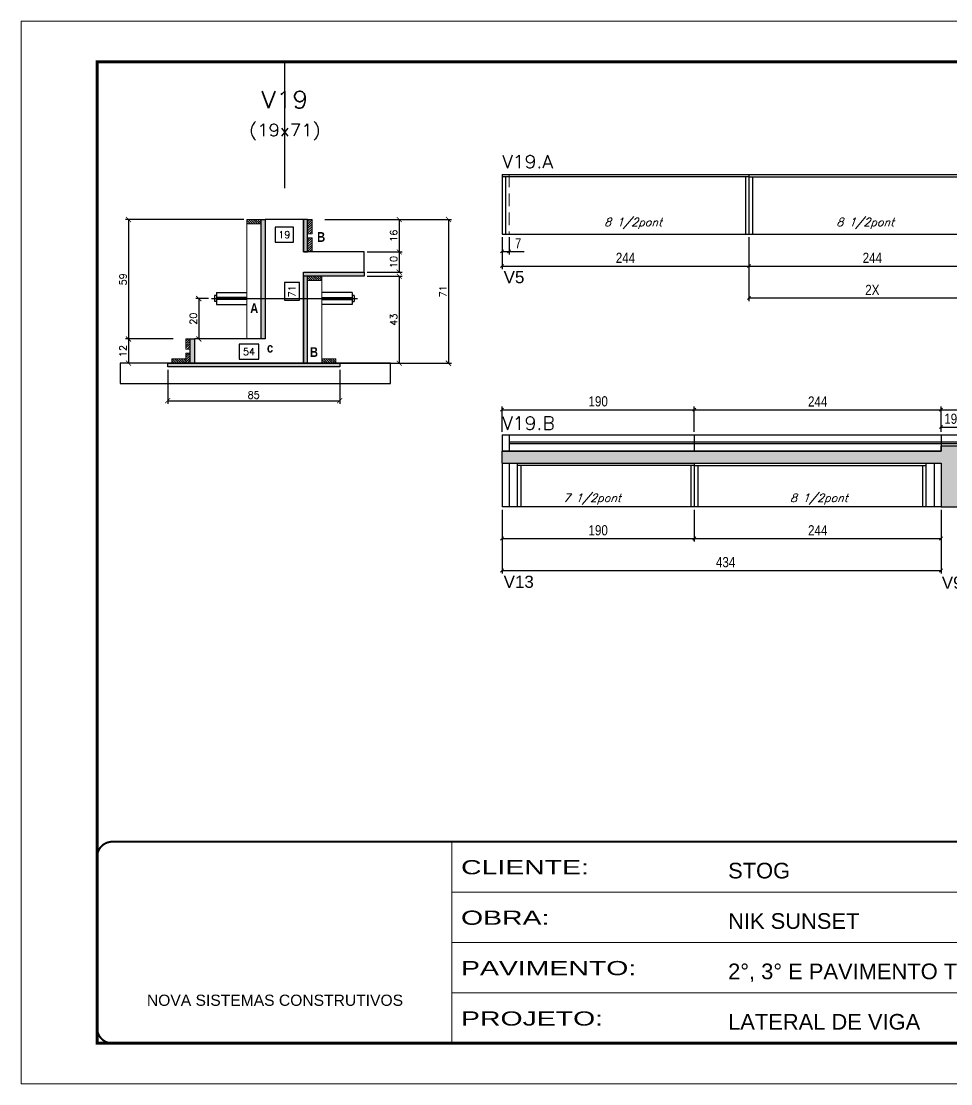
# Model space of a CAD drawing. Extents: x -10448 to -1189, y -11772 to 17235.
# Drawn here: x -8850 to -7931, y 8903 to 9953 of the extents above; entities that cross this region are included whole.
import ezdxf
from ezdxf.enums import TextEntityAlignment as Align

# ---------------------------------------------------------------- set-up
doc = ezdxf.new("R2010")
doc.units = 0
for name, pattern in [('CONTINUO', [0]), ('DASHED', [0.75, 0.5, -0.25]), ('HIDDEN', [0.375, 0.25, -0.125])]:
    doc.linetypes.add(name, pattern=pattern)
for name, color, linetype in [('5', 5, 'Continuous'), ('barrote', 251, 'Continuous'), ('COTA', 241, 'Continuous'), ('Cota Seção (2x)', 4, 'Continuous'), ('detalhes', 4, 'Continuous'), ('Painéis', 200, 'Continuous'), ('SARR_2.2x7', 40, 'Continuous'), ('SARR_3.5x7', 81, 'Continuous'), ('TENSOR', 3, 'Continuous'), ('texto', 7, 'Continuous'), ('Texto de Titulo', 7, 'Continuous'), ('Texto Qtd Sarr', 242, 'Continuous')]:
    doc.layers.add(name, color=color, linetype=linetype)
for name, color, linetype, lineweight in [('CONCRETO', 251, 'Continuous', 25), ('Folhas', 255, 'Continuous', 9), ('Hachura', 251, 'Continuous', 9), ('Madeira', 126, 'Continuous', 18), ('Sarr 2.2x7', 40, 'Continuous', 9), ('SARRAFO DE PRESSAO', 251, 'DASHED', 9), ('Texto Seção', 7, 'Continuous', 15)]:
    doc.layers.add(name, color=color, linetype=linetype, lineweight=lineweight)
doc.styles.add('ARIAL', font='arial.ttf')
doc.styles.add('COTA TECNICA', font='techl___.ttf', dxfattribs={"height": 10})
doc.styles.add('REGUA-120', font='ROMANS.shx', dxfattribs={"height": 15})
doc.styles.add('Romans', font='romans.shx')
doc.styles.get("Standard").update_dxf_attribs({"font": 'arial.ttf'})
doc.styles.add('TECNICA', font='techb___.ttf', dxfattribs={"height": 10})
doc.styles.add('Tecnologia', font='')
doc.styles.get('Tecnologia').set_extended_font_data('Forgotten Futurist')
doc.dimstyles.new('Cota Seção (2x)', dxfattribs={"dimtxt": 7, "dimasz": 5, "dimexe": 3, "dimexo": 3, "dimgap": 2, "dimtad": 3, "dimdec": 1, "dimlfac": 0.5, "dimzin": 12, "dimdsep": 46, "dimtxsty": 'Romans', "dimblk": 'ARCHTICK', "dimcen": 0, "dimclrd": 4, "dimclre": 4, "dimclrt": 1, "dimadec": 1, "dimazin": 3, "dimtfac": 1, "dimtdec": 1, "dimtmove": 0, "dimatfit": 3, "dimldrblk": 'OBLIQUE', "dimfxl": 1, "dimtolj": 1, "dimtzin": 12, "dimarcsym": 0})
doc.dimstyles.new('Cota Seção interna', dxfattribs={"dimtxt": 7, "dimasz": 6, "dimexe": 0.18, "dimexo": 2, "dimgap": -4, "dimtad": 3, "dimdec": 1, "dimlfac": 0.5, "dimzin": 12, "dimdsep": 46, "dimtxsty": 'Romans', "dimblk": 'ARCHTICK', "dimcen": 0.09, "dimse1": 1, "dimse2": 1, "dimsd1": 1, "dimsd2": 1, "dimclrd": 180, "dimclre": 5, "dimclrt": 1, "dimadec": 0, "dimazin": 3, "dimtfac": 1, "dimtdec": 1, "dimtofl": 0, "dimtmove": 0, "dimatfit": 3, "dimldrblk": 'ARCHTICK', "dimfxl": 1, "dimtolj": 1, "dimtzin": 0, "dimarcsym": 0})
doc.dimstyles.new('PAINEL', dxfattribs={"dimtxt": 10, "dimasz": 3, "dimexe": 3, "dimexo": 3, "dimgap": 3, "dimtad": 1, "dimdec": 1, "dimzin": 12, "dimdsep": 46, "dimtxsty": 'COTA TECNICA', "dimblk1": 'OBLIQUE', "dimblk2": 'OBLIQUE', "dimsah": 1, "dimcen": 0.9, "dimclrd": 4, "dimclre": 4, "dimclrt": 240, "dimadec": 1, "dimazin": 3, "dimtfac": 1, "dimtdec": 1, "dimtmove": 0, "dimatfit": 3, "dimfxl": 1, "dimtolj": 1, "dimtzin": 12, "dimarcsym": 0})

# ---------------------------------------------------------------- blocks, each defined once
blk = doc.blocks.new('9999999999')
at = {"color": 30, "linetype": 'CONTINUO'}
for p, q in [((98564.6, 34230.2), (98564.6, 34429.4)), ((98564.6, 34379.6), (99584, 34379.6)), ((98564.6, 34329.8), (99488, 34329.8)), ((98564.6, 34280), (99488, 34280))]:
    blk.add_line(p, q, dxfattribs=at)
at = {"color": 30, "linetype": 'CONTINUO', "const_width": 2}
blk.add_lwpolyline([(99584, 34230.2), (99584, 34414.4, 0.414214), (99569, 34429.4), (98229, 34429.4, 0.414214), (98214, 34414.4), (98214, 34245.2, 0.414214), (98229, 34230.2), (99584, 34230.2)], format="xyb", dxfattribs=at)
at = {"layer": 'Folhas'}
blk.add_lwpolyline([(98139, 34190.2), (99624, 34190.2), (99624, 35240.2), (98139, 35240.2)], close=True, dxfattribs=at)
at = {"layer": 'Folhas', "color": 30, "const_width": 3}
blk.add_lwpolyline([(98214, 34230.2), (99584, 34230.2), (99584, 35200.2), (98214, 35200.2)], close=True, dxfattribs=at)
at = {"color": 7, "linetype": 'Continuous', "ltscale": 5, "style": 'ARIAL'}
for s, height, p in [('STOG', 15.48, (98837.7, 34393.1)), ('NIK SUNSET', 15.48, (98837.7, 34343.3)), ('2°, 3° E PAVIMENTO TIPO', 15.483, (98837.7, 34293.5)), ('NOVA SISTEMAS CONSTRUTIVOS', 11.059, (98263.2, 34267.2)), ('LATERAL DE VIGA', 15.483, (98837.7, 34243.7))]:
    blk.add_text(s, height=height, dxfattribs=at).set_placement(p)
at = {"layer": 'Folhas', "color": 7, "style": 'Tecnologia', "width": 1.5}
for s, p in [('CLIENTE:', (98573.7, 34397.2)), ('OBRA:', (98573.7, 34347.3)), ('PAVIMENTO:', (98573.7, 34297.5)), ('PROJETO:', (98573.7, 34247.7))]:
    blk.add_text(s, height=14, dxfattribs=at).set_placement(p)
blk = doc.blocks.new('titulo1')
at = {"layer": 'Defpoints', "color": 252, "linetype": 'HIDDEN', "ltscale": 2}
blk.add_line((0, 0), (0, 125), dxfattribs=at)
at = {"layer": 'Defpoints', "style": 'Romans', "oblique": 15}
blk.add_attdef('FOLHA', text='', height=10, dxfattribs=at).set_placement((0, 15.6), align=Align.MIDDLE_CENTER)
at = {"layer": 'Texto Qtd Sarr', "color": 3, "style": 'Romans', "oblique": 15}
for tag, height, p in [('TITULO', 17, (0, 71.4)), ('SEÇÃO', 12, (0, 41.5))]:
    blk.add_attdef(tag, text='', height=height, dxfattribs=at).set_placement(p, align=Align.MIDDLE_CENTER)
blk = doc.blocks.new('_Oblique')
at = {"color": 0, "linetype": 'ByBlock', "lineweight": -2}
blk.add_line((-0.5, -0.5), (0.5, 0.5), dxfattribs=at)
blk = doc.blocks.new('*D1109')
at = {"layer": 'COTA', "color": 4, "linetype": 'ByBlock', "lineweight": -2, "transparency": 16777216}
for p, q in [((-8374.5, 9739.4), (-8374.5, 9707.9)), ((-8130.5, 9739.4), (-8130.5, 9707.9)), ((-8374.5, 9710.9), (-8130.5, 9710.9))]:
    blk.add_line(p, q, dxfattribs=at)
at = {"layer": 'Defpoints', "color": 0, "linetype": 'ByBlock', "transparency": 16777216}
for p in [(-8374.5, 9742.4), (-8130.5, 9742.4), (-8130.5, 9710.9)]:
    blk.add_point(p, dxfattribs=at)
at = {"layer": 'COTA', "color": 4, "linetype": 'ByBlock', "lineweight": -2, "transparency": 16777216, "xscale": 3, "yscale": 3, "zscale": 3, "rotation": 180}
blk.add_blockref('_Oblique', (-8374.5, 9710.9), dxfattribs=at)
at = {"layer": 'COTA', "color": 4, "linetype": 'ByBlock', "lineweight": -2, "transparency": 16777216, "xscale": 3, "yscale": 3, "zscale": 3}
blk.add_blockref('_Oblique', (-8130.5, 9710.9), dxfattribs=at)
at = {"layer": 'COTA', "color": 240, "linetype": 'ByBlock', "transparency": 16777216, "insert": (-8252.5, 9719), "char_height": 10, "attachment_point": 5, "style": 'COTA TECNICA'}
blk.add_mtext('\\A1;244', dxfattribs=at)
blk = doc.blocks.new('*D1110')
at = {"layer": 'COTA', "color": 4, "linetype": 'ByBlock', "lineweight": -2, "transparency": 16777216}
for p, q in [((-8130.5, 9739.4), (-8130.5, 9707.9)), ((-7886.5, 9739.4), (-7886.5, 9707.9)), ((-8130.5, 9710.9), (-7886.5, 9710.9))]:
    blk.add_line(p, q, dxfattribs=at)
at = {"layer": 'Defpoints', "color": 0, "linetype": 'ByBlock', "transparency": 16777216}
for p in [(-8130.5, 9742.4), (-7886.5, 9742.4), (-7886.5, 9710.9)]:
    blk.add_point(p, dxfattribs=at)
at = {"layer": 'COTA', "color": 4, "linetype": 'ByBlock', "lineweight": -2, "transparency": 16777216, "xscale": 3, "yscale": 3, "zscale": 3, "rotation": 180}
blk.add_blockref('_Oblique', (-8130.5, 9710.9), dxfattribs=at)
at = {"layer": 'COTA', "color": 4, "linetype": 'ByBlock', "lineweight": -2, "transparency": 16777216, "xscale": 3, "yscale": 3, "zscale": 3}
blk.add_blockref('_Oblique', (-7886.5, 9710.9), dxfattribs=at)
at = {"layer": 'COTA', "color": 240, "linetype": 'ByBlock', "transparency": 16777216, "insert": (-8008.5, 9719), "char_height": 10, "attachment_point": 5, "style": 'COTA TECNICA'}
blk.add_mtext('\\A1;244', dxfattribs=at)
blk = doc.blocks.new('*D1113')
at = {"layer": 'COTA', "color": 4, "linetype": 'ByBlock', "lineweight": -2, "transparency": 16777216}
for p, q in [((-8374.5, 9739.4), (-8374.5, 9722.3)), ((-8367.5, 9739.4), (-8367.5, 9722.3)), ((-8374.5, 9725.3), (-8367.5, 9725.3)), ((-8367.5, 9725.3), (-8352.7, 9725.3))]:
    blk.add_line(p, q, dxfattribs=at)
at = {"layer": 'Defpoints', "color": 0, "linetype": 'ByBlock', "transparency": 16777216}
for p in [(-8374.5, 9742.4), (-8367.5, 9742.4), (-8367.5, 9725.3)]:
    blk.add_point(p, dxfattribs=at)
at = {"layer": 'COTA', "color": 4, "linetype": 'ByBlock', "lineweight": -2, "transparency": 16777216, "xscale": 3, "yscale": 3, "zscale": 3, "rotation": 180}
blk.add_blockref('_Oblique', (-8374.5, 9725.3), dxfattribs=at)
at = {"layer": 'COTA', "color": 4, "linetype": 'ByBlock', "lineweight": -2, "transparency": 16777216, "xscale": 3, "yscale": 3, "zscale": 3}
blk.add_blockref('_Oblique', (-8367.5, 9725.3), dxfattribs=at)
at = {"layer": 'COTA', "color": 240, "linetype": 'ByBlock', "transparency": 16777216, "insert": (-8358.6, 9733.4), "char_height": 10, "attachment_point": 5, "style": 'COTA TECNICA'}
blk.add_mtext('\\A1;7', dxfattribs=at)
blk = doc.blocks.new('*D1115')
at = {"layer": 'COTA', "color": 4, "linetype": 'ByBlock', "lineweight": -2, "transparency": 16777216}
for p, q in [((-8130.5, 9739.4), (-8130.5, 9676.3)), ((-7886.5, 9739.4), (-7886.5, 9676.3)), ((-8130.5, 9679.3), (-7886.5, 9679.3))]:
    blk.add_line(p, q, dxfattribs=at)
at = {"layer": 'Defpoints', "color": 0, "linetype": 'ByBlock', "transparency": 16777216}
for p in [(-8130.5, 9742.4), (-7886.5, 9742.4), (-7886.5, 9679.3)]:
    blk.add_point(p, dxfattribs=at)
at = {"layer": 'COTA', "color": 4, "linetype": 'ByBlock', "lineweight": -2, "transparency": 16777216, "xscale": 3, "yscale": 3, "zscale": 3, "rotation": 180}
blk.add_blockref('_Oblique', (-8130.5, 9679.3), dxfattribs=at)
at = {"layer": 'COTA', "color": 4, "linetype": 'ByBlock', "lineweight": -2, "transparency": 16777216, "xscale": 3, "yscale": 3, "zscale": 3}
blk.add_blockref('_Oblique', (-7886.5, 9679.3), dxfattribs=at)
at = {"layer": 'COTA', "color": 240, "linetype": 'ByBlock', "transparency": 16777216, "insert": (-8008.5, 9687.3), "char_height": 10, "attachment_point": 5, "style": 'COTA TECNICA'}
blk.add_mtext('\\A1;2X', dxfattribs=at)
blk = doc.blocks.new('*D1116')
at = {"layer": 'COTA', "color": 4, "linetype": 'ByBlock', "lineweight": -2, "transparency": 16777216}
for p, q in [((-8374.5, 9470.1), (-8374.5, 9438.6)), ((-8184.5, 9470.1), (-8184.5, 9438.6)), ((-8374.5, 9441.6), (-8184.5, 9441.6))]:
    blk.add_line(p, q, dxfattribs=at)
at = {"layer": 'Defpoints', "color": 0, "linetype": 'ByBlock', "transparency": 16777216}
for p in [(-8374.5, 9473.1), (-8184.5, 9473.1), (-8184.5, 9441.6)]:
    blk.add_point(p, dxfattribs=at)
at = {"layer": 'COTA', "color": 4, "linetype": 'ByBlock', "lineweight": -2, "transparency": 16777216, "xscale": 3, "yscale": 3, "zscale": 3, "rotation": 180}
blk.add_blockref('_Oblique', (-8374.5, 9441.6), dxfattribs=at)
at = {"layer": 'COTA', "color": 4, "linetype": 'ByBlock', "lineweight": -2, "transparency": 16777216, "xscale": 3, "yscale": 3, "zscale": 3}
blk.add_blockref('_Oblique', (-8184.5, 9441.6), dxfattribs=at)
at = {"layer": 'COTA', "color": 240, "linetype": 'ByBlock', "transparency": 16777216, "insert": (-8279.5, 9449.7), "char_height": 10, "attachment_point": 5, "style": 'COTA TECNICA'}
blk.add_mtext('\\A1;190', dxfattribs=at)
blk = doc.blocks.new('*D1117')
at = {"layer": 'COTA', "color": 4, "linetype": 'ByBlock', "lineweight": -2, "transparency": 16777216}
for p, q in [((-8184.5, 9470.1), (-8184.5, 9438.6)), ((-7940.5, 9470.1), (-7940.5, 9438.6)), ((-8184.5, 9441.6), (-7940.5, 9441.6))]:
    blk.add_line(p, q, dxfattribs=at)
at = {"layer": 'Defpoints', "color": 0, "linetype": 'ByBlock', "transparency": 16777216}
for p in [(-8184.5, 9473.1), (-7940.5, 9473.1), (-7940.5, 9441.6)]:
    blk.add_point(p, dxfattribs=at)
at = {"layer": 'COTA', "color": 4, "linetype": 'ByBlock', "lineweight": -2, "transparency": 16777216, "xscale": 3, "yscale": 3, "zscale": 3, "rotation": 180}
blk.add_blockref('_Oblique', (-8184.5, 9441.6), dxfattribs=at)
at = {"layer": 'COTA', "color": 4, "linetype": 'ByBlock', "lineweight": -2, "transparency": 16777216, "xscale": 3, "yscale": 3, "zscale": 3}
blk.add_blockref('_Oblique', (-7940.5, 9441.6), dxfattribs=at)
at = {"layer": 'COTA', "color": 240, "linetype": 'ByBlock', "transparency": 16777216, "insert": (-8062.5, 9449.7), "char_height": 10, "attachment_point": 5, "style": 'COTA TECNICA'}
blk.add_mtext('\\A1;244', dxfattribs=at)
blk = doc.blocks.new('*D8')
at = {"layer": 'COTA', "color": 4, "linetype": 'ByBlock', "lineweight": -2, "transparency": 16777216}
for p, q in [((-8374.5, 9470.1), (-8374.5, 9407)), ((-7940.5, 9470.1), (-7940.5, 9407)), ((-8374.5, 9410), (-7940.5, 9410))]:
    blk.add_line(p, q, dxfattribs=at)
at = {"layer": 'Defpoints', "color": 0, "linetype": 'ByBlock', "transparency": 16777216}
for p in [(-8374.5, 9473.1), (-7940.5, 9473.1), (-7940.5, 9410)]:
    blk.add_point(p, dxfattribs=at)
at = {"layer": 'COTA', "color": 4, "linetype": 'ByBlock', "lineweight": -2, "transparency": 16777216, "xscale": 3, "yscale": 3, "zscale": 3, "rotation": 180}
blk.add_blockref('_Oblique', (-8374.5, 9410), dxfattribs=at)
at = {"layer": 'COTA', "color": 4, "linetype": 'ByBlock', "lineweight": -2, "transparency": 16777216, "xscale": 3, "yscale": 3, "zscale": 3}
blk.add_blockref('_Oblique', (-7940.5, 9410), dxfattribs=at)
at = {"layer": 'COTA', "color": 240, "linetype": 'ByBlock', "transparency": 16777216, "insert": (-8153.5, 9418.2), "char_height": 10, "attachment_point": 5, "style": 'COTA TECNICA'}
blk.add_mtext('\\A1;434', dxfattribs=at)
blk = doc.blocks.new('*D1326')
at = {"layer": 'COTA', "color": 4, "linetype": 'ByBlock', "lineweight": -2, "transparency": 16777216}
for p, q in [((-7940.5, 9547.1), (-7940.5, 9571.9)), ((-7940.5, 9568.9), (-7731.5, 9568.9)), ((-7731.5, 9547.1), (-7731.5, 9571.9))]:
    blk.add_line(p, q, dxfattribs=at)
at = {"layer": 'Defpoints', "color": 0, "linetype": 'ByBlock', "transparency": 16777216}
for p in [(-7731.5, 9568.9), (-7940.5, 9544.1), (-7731.5, 9544.1)]:
    blk.add_point(p, dxfattribs=at)
at = {"layer": 'COTA', "color": 4, "linetype": 'ByBlock', "lineweight": -2, "transparency": 16777216, "xscale": 3, "yscale": 3, "zscale": 3, "rotation": 180}
blk.add_blockref('_Oblique', (-7940.5, 9568.9), dxfattribs=at)
at = {"layer": 'COTA', "color": 4, "linetype": 'ByBlock', "lineweight": -2, "transparency": 16777216, "xscale": 3, "yscale": 3, "zscale": 3}
blk.add_blockref('_Oblique', (-7731.5, 9568.9), dxfattribs=at)
at = {"layer": 'COTA', "color": 240, "linetype": 'ByBlock', "transparency": 16777216, "insert": (-7836, 9577.1), "char_height": 10, "attachment_point": 5, "style": 'COTA TECNICA'}
blk.add_mtext('\\A1;209', dxfattribs=at)
blk = doc.blocks.new('*D1328')
at = {"layer": 'COTA', "color": 4, "linetype": 'ByBlock', "lineweight": -2, "transparency": 16777216}
for p, q in [((-8374.5, 9547.1), (-8374.5, 9571.9)), ((-8374.5, 9568.9), (-8184.5, 9568.9)), ((-8184.5, 9547.1), (-8184.5, 9571.9))]:
    blk.add_line(p, q, dxfattribs=at)
at = {"layer": 'Defpoints', "color": 0, "linetype": 'ByBlock', "transparency": 16777216}
for p in [(-8184.5, 9568.9), (-8374.5, 9544.1), (-8184.5, 9544.1)]:
    blk.add_point(p, dxfattribs=at)
at = {"layer": 'COTA', "color": 4, "linetype": 'ByBlock', "lineweight": -2, "transparency": 16777216, "xscale": 3, "yscale": 3, "zscale": 3, "rotation": 180}
blk.add_blockref('_Oblique', (-8374.5, 9568.9), dxfattribs=at)
at = {"layer": 'COTA', "color": 4, "linetype": 'ByBlock', "lineweight": -2, "transparency": 16777216, "xscale": 3, "yscale": 3, "zscale": 3}
blk.add_blockref('_Oblique', (-8184.5, 9568.9), dxfattribs=at)
at = {"layer": 'COTA', "color": 240, "linetype": 'ByBlock', "transparency": 16777216, "insert": (-8279.5, 9577.1), "char_height": 10, "attachment_point": 5, "style": 'COTA TECNICA'}
blk.add_mtext('\\A1;190', dxfattribs=at)
blk = doc.blocks.new('*D208')
at = {"layer": 'COTA', "color": 4, "linetype": 'ByBlock', "lineweight": -2, "transparency": 16777216}
for p, q in [((-8184.5, 9547.1), (-8184.5, 9571.9)), ((-8184.5, 9568.9), (-7940.5, 9568.9)), ((-7940.5, 9547.1), (-7940.5, 9571.9))]:
    blk.add_line(p, q, dxfattribs=at)
at = {"layer": 'Defpoints', "color": 0, "linetype": 'ByBlock', "transparency": 16777216}
for p in [(-7940.5, 9568.9), (-8184.5, 9544.1), (-7940.5, 9544.1)]:
    blk.add_point(p, dxfattribs=at)
at = {"layer": 'COTA', "color": 4, "linetype": 'ByBlock', "lineweight": -2, "transparency": 16777216, "xscale": 3, "yscale": 3, "zscale": 3, "rotation": 180}
blk.add_blockref('_Oblique', (-8184.5, 9568.9), dxfattribs=at)
at = {"layer": 'COTA', "color": 4, "linetype": 'ByBlock', "lineweight": -2, "transparency": 16777216, "xscale": 3, "yscale": 3, "zscale": 3}
blk.add_blockref('_Oblique', (-7940.5, 9568.9), dxfattribs=at)
at = {"layer": 'COTA', "color": 240, "linetype": 'ByBlock', "transparency": 16777216, "insert": (-8062.5, 9577), "char_height": 10, "attachment_point": 5, "style": 'COTA TECNICA'}
blk.add_mtext('\\A1;244', dxfattribs=at)
blk = doc.blocks.new('*D1383')
at = {"layer": 'COTA', "color": 4, "linetype": 'ByBlock', "lineweight": -2, "transparency": 16777216}
for p, q in [((-7940.5, 9547.1), (-7940.5, 9554.8)), ((-7940.5, 9551.8), (-7921.5, 9551.8)), ((-7921.5, 9536.1), (-7921.5, 9554.8))]:
    blk.add_line(p, q, dxfattribs=at)
at = {"layer": 'Defpoints', "color": 0, "linetype": 'ByBlock', "transparency": 16777216}
for p in [(-7921.5, 9551.8), (-7940.5, 9544.1), (-7921.5, 9533.1)]:
    blk.add_point(p, dxfattribs=at)
at = {"layer": 'COTA', "color": 4, "linetype": 'ByBlock', "lineweight": -2, "transparency": 16777216, "xscale": 3, "yscale": 3, "zscale": 3, "rotation": 180}
blk.add_blockref('_Oblique', (-7940.5, 9551.8), dxfattribs=at)
at = {"layer": 'COTA', "color": 4, "linetype": 'ByBlock', "lineweight": -2, "transparency": 16777216, "xscale": 3, "yscale": 3, "zscale": 3}
blk.add_blockref('_Oblique', (-7921.5, 9551.8), dxfattribs=at)
at = {"layer": 'COTA', "color": 240, "linetype": 'ByBlock', "transparency": 16777216, "insert": (-7931, 9559.9), "char_height": 10, "attachment_point": 5, "style": 'COTA TECNICA'}
blk.add_mtext('\\A1;19', dxfattribs=at)
blk = doc.blocks.new('_ArchTick')
at = {"color": 0, "linetype": 'ByBlock', "const_width": 0.15}
blk.add_lwpolyline([(-0.5, -0.5), (0.5, 0.5)], dxfattribs=at)
blk = doc.blocks.new('*D2175')
at = {"layer": 'COTA', "color": 4, "lineweight": -2, "transparency": 16777216}
for p, q in [((-8629.7, 9756.8), (-8746.8, 9756.8)), ((-8743.8, 9756.8), (-8743.8, 9638.8)), ((-8699.7, 9638.8), (-8746.8, 9638.8))]:
    blk.add_line(p, q, dxfattribs=at)
at = {"layer": 'Defpoints', "color": 0, "transparency": 16777216}
for p in [(-8626.7, 9756.8), (-8743.8, 9638.8), (-8696.7, 9638.8)]:
    blk.add_point(p, dxfattribs=at)
at = {"layer": 'COTA', "color": 4, "lineweight": -2, "transparency": 16777216, "xscale": 5, "yscale": 5, "zscale": 5}
for p, rotation in [((-8743.8, 9756.8), 90), ((-8743.8, 9638.8), 270)]:
    blk.add_blockref('_ArchTick', p, dxfattribs=dict(at, rotation=rotation))
at = {"layer": 'COTA', "color": 1, "transparency": 16777216, "insert": (-8749.3, 9697.8), "char_height": 7, "attachment_point": 5, "rotation": 90, "style": 'Romans'}
blk.add_mtext('\\A1;59', dxfattribs=at)
blk = doc.blocks.new('*D2176')
at = {"layer": 'COTA', "color": 4, "lineweight": -2, "transparency": 16777216}
for p, q in [((-8549.7, 9756.8), (-8473.2, 9756.8)), ((-8476.2, 9756.8), (-8476.2, 9724.8)), ((-8507.7, 9724.8), (-8473.2, 9724.8))]:
    blk.add_line(p, q, dxfattribs=at)
at = {"layer": 'Defpoints', "color": 0, "transparency": 16777216}
for p in [(-8552.7, 9756.8), (-8510.7, 9724.8), (-8476.2, 9724.8)]:
    blk.add_point(p, dxfattribs=at)
at = {"layer": 'COTA', "color": 4, "lineweight": -2, "transparency": 16777216, "xscale": 5, "yscale": 5, "zscale": 5}
for p, rotation in [((-8476.2, 9756.8), 90), ((-8476.2, 9724.8), 270)]:
    blk.add_blockref('_ArchTick', p, dxfattribs=dict(at, rotation=rotation))
at = {"layer": 'COTA', "color": 1, "transparency": 16777216, "insert": (-8481.7, 9740.8), "char_height": 7, "attachment_point": 5, "rotation": 90, "style": 'Romans'}
blk.add_mtext('\\A1;16', dxfattribs=at)
blk = doc.blocks.new('*D2173')
at = {"layer": 'Cota Seção (2x)', "color": 180, "lineweight": -2, "transparency": 16777216}
for p, q in [((-8614.8, 9633.8), (-8634.5, 9633.8)), ((-8634.5, 9633.8), (-8634.5, 9618.8)), ((-8614.8, 9618.8), (-8614.8, 9633.8)), ((-8634.5, 9618.8), (-8614.8, 9618.8))]:
    blk.add_line(p, q, dxfattribs=at)
at = {"layer": 'Defpoints', "color": 0, "transparency": 16777216}
for p in [(-8678.7, 9622.8), (-8570.7, 9622.8), (-8570.7, 9614.8)]:
    blk.add_point(p, dxfattribs=at)
at = {"layer": 'Cota Seção (2x)', "color": 1, "transparency": 16777216, "insert": (-8624.7, 9626.3), "char_height": 7, "attachment_point": 5, "style": 'Romans'}
blk.add_mtext('\\A1;54', dxfattribs=at)
blk = doc.blocks.new('*D2177')
at = {"layer": 'COTA', "color": 4, "lineweight": -2, "transparency": 16777216}
for p, q in [((-8664.7, 9678.7), (-8677.3, 9678.7)), ((-8674.3, 9678.7), (-8674.3, 9638.8)), ((-8664.7, 9638.8), (-8677.3, 9638.8))]:
    blk.add_line(p, q, dxfattribs=at)
at = {"layer": 'Defpoints', "color": 0, "transparency": 16777216}
for p in [(-8661.7, 9678.7), (-8674.3, 9638.8), (-8661.7, 9638.8)]:
    blk.add_point(p, dxfattribs=at)
at = {"layer": 'COTA', "color": 4, "lineweight": -2, "transparency": 16777216, "xscale": 5, "yscale": 5, "zscale": 5}
for p, rotation in [((-8674.3, 9678.7), 90), ((-8674.3, 9638.8), 270)]:
    blk.add_blockref('_ArchTick', p, dxfattribs=dict(at, rotation=rotation))
at = {"layer": 'COTA', "color": 1, "transparency": 16777216, "insert": (-8679.8, 9658.8), "char_height": 7, "attachment_point": 5, "rotation": 90, "style": 'Romans'}
blk.add_mtext('\\A1;20', dxfattribs=at)
blk = doc.blocks.new('*D2178')
at = {"layer": 'COTA', "color": 4, "lineweight": -2, "transparency": 16777216}
for p, q in [((-8507.7, 9724.8), (-8473.2, 9724.8)), ((-8476.2, 9724.8), (-8476.2, 9704.8)), ((-8507.7, 9704.8), (-8473.2, 9704.8))]:
    blk.add_line(p, q, dxfattribs=at)
at = {"layer": 'Defpoints', "color": 0, "transparency": 16777216}
for p in [(-8510.7, 9724.8), (-8510.7, 9704.8), (-8476.2, 9704.8)]:
    blk.add_point(p, dxfattribs=at)
at = {"layer": 'COTA', "color": 4, "lineweight": -2, "transparency": 16777216, "xscale": 5, "yscale": 5, "zscale": 5}
for p, rotation in [((-8476.2, 9724.8), 90), ((-8476.2, 9704.8), 270)]:
    blk.add_blockref('_ArchTick', p, dxfattribs=dict(at, rotation=rotation))
at = {"layer": 'COTA', "color": 1, "transparency": 16777216, "insert": (-8481.7, 9714.8), "char_height": 7, "attachment_point": 5, "rotation": 90, "style": 'Romans'}
blk.add_mtext('\\A1;10', dxfattribs=at)
blk = doc.blocks.new('*D2179')
at = {"layer": 'COTA', "color": 4, "lineweight": -2, "transparency": 16777216}
for p, q in [((-8507.7, 9700.8), (-8473.2, 9700.8)), ((-8476.2, 9700.8), (-8476.2, 9614.8)), ((-8549.7, 9614.8), (-8473.2, 9614.8))]:
    blk.add_line(p, q, dxfattribs=at)
at = {"layer": 'Defpoints', "color": 0, "transparency": 16777216}
for p in [(-8510.7, 9700.8), (-8552.7, 9614.8), (-8476.2, 9614.8)]:
    blk.add_point(p, dxfattribs=at)
at = {"layer": 'COTA', "color": 4, "lineweight": -2, "transparency": 16777216, "xscale": 5, "yscale": 5, "zscale": 5}
for p, rotation in [((-8476.2, 9700.8), 90), ((-8476.2, 9614.8), 270)]:
    blk.add_blockref('_ArchTick', p, dxfattribs=dict(at, rotation=rotation))
at = {"layer": 'COTA', "color": 1, "transparency": 16777216, "insert": (-8481.7, 9657.8), "char_height": 7, "attachment_point": 5, "rotation": 90, "style": 'Romans'}
blk.add_mtext('\\A1;43', dxfattribs=at)
blk = doc.blocks.new('*D2174')
at = {"layer": 'COTA', "color": 4, "lineweight": -2, "transparency": 16777216}
for p, q in [((-8699.7, 9638.8), (-8746.8, 9638.8)), ((-8743.8, 9638.8), (-8743.8, 9614.8)), ((-8690.1, 9614.8), (-8746.8, 9614.8))]:
    blk.add_line(p, q, dxfattribs=at)
at = {"layer": 'Defpoints', "color": 0, "transparency": 16777216}
for p in [(-8696.7, 9638.8), (-8743.8, 9614.8), (-8687.1, 9614.8)]:
    blk.add_point(p, dxfattribs=at)
at = {"layer": 'COTA', "color": 4, "lineweight": -2, "transparency": 16777216, "xscale": 5, "yscale": 5, "zscale": 5}
for p, rotation in [((-8743.8, 9638.8), 90), ((-8743.8, 9614.8), 270)]:
    blk.add_blockref('_ArchTick', p, dxfattribs=dict(at, rotation=rotation))
at = {"layer": 'COTA', "color": 1, "transparency": 16777216, "insert": (-8749.3, 9626.8), "char_height": 7, "attachment_point": 5, "rotation": 90, "style": 'Romans'}
blk.add_mtext('\\A1;12', dxfattribs=at)
blk = doc.blocks.new('*D2180')
at = {"layer": 'COTA', "color": 4, "lineweight": -2, "transparency": 16777216}
for p, q in [((-8549.7, 9756.8), (-8424.5, 9756.8)), ((-8427.5, 9756.8), (-8427.5, 9614.8)), ((-8549.7, 9614.8), (-8424.5, 9614.8))]:
    blk.add_line(p, q, dxfattribs=at)
at = {"layer": 'Defpoints', "color": 0, "transparency": 16777216}
for p in [(-8552.7, 9756.8), (-8552.7, 9614.8), (-8427.5, 9614.8)]:
    blk.add_point(p, dxfattribs=at)
at = {"layer": 'COTA', "color": 4, "lineweight": -2, "transparency": 16777216, "xscale": 5, "yscale": 5, "zscale": 5}
for p, rotation in [((-8427.5, 9756.8), 90), ((-8427.5, 9614.8), 270)]:
    blk.add_blockref('_ArchTick', p, dxfattribs=dict(at, rotation=rotation))
at = {"layer": 'COTA', "color": 1, "transparency": 16777216, "insert": (-8433, 9685.8), "char_height": 7, "attachment_point": 5, "rotation": 90, "style": 'Romans'}
blk.add_mtext('\\A1;71', dxfattribs=at)
blk = doc.blocks.new('*D2181')
at = {"layer": 'Cota Seção (2x)', "color": 180, "lineweight": -2, "transparency": 16777216}
for p, q in [((-8574.7, 9694.5), (-8589.7, 9694.5)), ((-8589.7, 9694.5), (-8589.7, 9677.2)), ((-8574.7, 9677.2), (-8574.7, 9694.5)), ((-8589.7, 9677.2), (-8574.7, 9677.2))]:
    blk.add_line(p, q, dxfattribs=at)
at = {"layer": 'Defpoints', "color": 0, "transparency": 16777216}
for p in [(-8570.7, 9756.8), (-8570.7, 9614.8), (-8570.7, 9614.8)]:
    blk.add_point(p, dxfattribs=at)
at = {"layer": 'Cota Seção (2x)', "color": 1, "transparency": 16777216, "insert": (-8582.2, 9685.8), "char_height": 7, "attachment_point": 5, "rotation": 90, "style": 'Romans'}
blk.add_mtext('\\A1;71', dxfattribs=at)
blk = doc.blocks.new('*D2182')
at = {"layer": 'COTA', "color": 4, "lineweight": -2, "transparency": 16777216}
for p, q in [((-8705, 9608.2), (-8705, 9574.8)), ((-8535, 9608.2), (-8535, 9574.8)), ((-8705, 9577.8), (-8535, 9577.8))]:
    blk.add_line(p, q, dxfattribs=at)
at = {"layer": 'Defpoints', "color": 0, "transparency": 16777216}
for p in [(-8705, 9611.2), (-8535, 9611.2), (-8535, 9577.8)]:
    blk.add_point(p, dxfattribs=at)
at = {"layer": 'COTA', "color": 4, "lineweight": -2, "transparency": 16777216, "xscale": 5, "yscale": 5, "zscale": 5, "rotation": 180}
blk.add_blockref('_ArchTick', (-8705, 9577.8), dxfattribs=at)
at = {"layer": 'COTA', "color": 4, "lineweight": -2, "transparency": 16777216, "xscale": 5, "yscale": 5, "zscale": 5}
blk.add_blockref('_ArchTick', (-8535, 9577.8), dxfattribs=at)
at = {"layer": 'COTA', "color": 1, "transparency": 16777216, "insert": (-8620, 9583.3), "char_height": 7, "attachment_point": 5, "style": 'Romans'}
blk.add_mtext('\\A1;85', dxfattribs=at)
blk = doc.blocks.new('*D2183')
at = {"layer": 'Cota Seção (2x)', "color": 180, "lineweight": -2, "transparency": 16777216}
for p, q in [((-8580.7, 9749.3), (-8598.7, 9749.3)), ((-8598.7, 9749.3), (-8598.7, 9734.3)), ((-8580.7, 9734.3), (-8580.7, 9749.3)), ((-8598.7, 9734.3), (-8580.7, 9734.3))]:
    blk.add_line(p, q, dxfattribs=at)
at = {"layer": 'Defpoints', "color": 0, "transparency": 16777216}
for p in [(-8608.7, 9756.8), (-8570.7, 9756.8), (-8570.7, 9730.3)]:
    blk.add_point(p, dxfattribs=at)
at = {"layer": 'Cota Seção (2x)', "color": 1, "transparency": 16777216, "insert": (-8589.7, 9741.8), "char_height": 7, "attachment_point": 5, "style": 'Romans'}
blk.add_mtext('\\A1;19', dxfattribs=at)

msp = doc.modelspace()

# ---------------------------------------------------------------- hatches: boundary and pattern name
at = {"layer": 'COTA', "linetype": 'ByBlock'}
h = msp.add_hatch(dxfattribs=at)
h.set_pattern_fill('AR-CONC', color=256, scale=0.03)
h.set_pattern_definition([(50, (-137862.7827, -16098.8273), (5.46554007, -0.47817257), [0.5715, -6.2865]), (355, (-137862.7827, -16098.8273), (-1.05730264, 5.73170536), [0.4572, -5.02921753]), (100.4514447, (-137862.327, -16098.867), (4.40823741, 5.25353256), [0.48570026, -5.34270734]), (46.1842, (-137862.783, -16097.303), (8.13237123, -1.26126984), [0.85725, -9.42975]), (96.6355576, (-137862.105, -16097.4084), (7.122124, 7.42278374), [0.7285507, -8.01406824]), (351.184151, (-137862.783, -16097.303), (7.122124, 7.42278374), [0.685799, -7.54379196]), (21, (-137862.0207, -16097.6843), (4.54843174, -3.06795595), [0.5715, -6.2865]), (326, (-137862.0207, -16097.6843), (1.85406085, 5.52563898), [0.4572, -5.0292]), (71.451445, (-137861.6417, -16097.94), (6.40249258, 2.45768307), [0.48570026, -5.34269813]), (37.5, (-137862.7827, -16098.8273), (0.092658098, 2.536651166), [0, -4.96824, 0, -5.1054, 0, -5.04825]), (7.5, (-137862.7827, -16098.8273), (2.004589875, 3.005417245), [0, -2.91084, 0, -4.85394, 0, -1.92405]), (327.5, (-137864.482, -16098.8273), (4.067717855, -0.17186232), [0, -1.905, 0, -5.9436, 0, -7.8867]), (317.5, (-137865.244, -16098.8273), (4.44387544, 0.76279473), [0, -2.4765, 0, -3.94716, 0, -5.6007])])
h.paths.add_polyline_path([(-7940.48, 9473.07), (-7921.48, 9473.07), (-7921.48, 9516.07), (-7487.48, 9516.07), (-7487.48, 9528.07), (-7921.48, 9528.07), (-7921.48, 9533.07), (-7940.48, 9533.07), (-7940.48, 9528.07), (-8374.48, 9528.07), (-8374.48, 9516.07), (-7940.48, 9516.07)])
at = {"layer": 'Hachura'}
h = msp.add_hatch(dxfattribs=at)
h.set_pattern_fill('ANSI31', color=256, scale=0.5, angle=90, style=0)
h.set_pattern_definition([(135, (-31429.2765, 18060.075), (-1.12253202, -1.12253202), [])])
h.paths.add_polyline_path([(-8626.66, 9756.83), (-8626.66, 9752.43), (-8612.66, 9752.43), (-8612.66, 9756.83)])
h = msp.add_hatch(color=256, dxfattribs=at)
h.dxf.hatch_style = 1
h.paths.add_polyline_path([(-8612.66, 9756.83), (-8608.66, 9756.83), (-8608.66, 9638.83), (-8612.66, 9638.83)])
h = msp.add_hatch(color=256, dxfattribs=at)
h.dxf.hatch_style = 1
h.paths.add_polyline_path([(-8566.66, 9756.83), (-8570.66, 9756.83), (-8570.66, 9724.83), (-8566.66, 9724.83)])
h = msp.add_hatch(dxfattribs=at)
h.set_pattern_fill('ANSI31', color=256, scale=0.5, angle=360, style=0)
h.set_pattern_definition([(45, (-81.4126, 32839.4514), (-1.12253202, 1.12253202), [])])
h.paths.add_polyline_path([(-8566.66, 9756.83), (-8562.26, 9756.83), (-8562.26, 9742.83), (-8566.66, 9742.83)])
h = msp.add_hatch(dxfattribs=at)
h.set_pattern_fill('ANSI31', color=256, scale=0.5, angle=360, style=0)
h.set_pattern_definition([(45, (-81.4126, 32821.4514), (-1.12253202, 1.12253202), [])])
h.paths.add_polyline_path([(-8566.66, 9738.83), (-8562.26, 9738.83), (-8562.26, 9724.83), (-8566.66, 9724.83)])
h = msp.add_hatch(color=256, dxfattribs=at)
h.dxf.hatch_style = 1
h.paths.add_polyline_path([(-8570.66, 9700.83), (-8570.66, 9704.83), (-8510.66, 9704.83), (-8510.66, 9700.83)])
h = msp.add_hatch(color=256, dxfattribs=at)
h.dxf.hatch_style = 1
h.paths.add_polyline_path([(-8566.66, 9700.83), (-8570.66, 9700.83), (-8570.66, 9614.83), (-8566.66, 9614.83)])
h = msp.add_hatch(dxfattribs=at)
h.set_pattern_fill('ANSI31', color=256, scale=0.5, angle=270, style=0)
h.set_pattern_definition([(315, (14529.9638, 1215.5875), (1.12253202, 1.12253202), [])])
h.paths.add_polyline_path([(-8552.66, 9700.83), (-8552.66, 9696.43), (-8566.66, 9696.43), (-8566.66, 9700.83)])
h = msp.add_hatch(dxfattribs=at)
h.set_pattern_fill('ANSI31', color=256, scale=0.5, style=0)
h.set_pattern_definition([(45, (-379.4126, 32301.4514), (-1.12253202, 1.12253202), [])])
h.paths.add_polyline_path([(-8682.66, 9638.83), (-8687.06, 9638.83), (-8687.06, 9628.83), (-8682.66, 9628.83)])
h = msp.add_hatch(color=256, dxfattribs=at)
h.dxf.hatch_style = 1
h.paths.add_polyline_path([(-8682.66, 9638.83), (-8678.66, 9638.83), (-8678.66, 9614.83), (-8682.66, 9614.83)])
h = msp.add_hatch(dxfattribs=at)
h.set_pattern_fill('ANSI31', color=256, scale=0.5, angle=270, style=0)
h.set_pattern_definition([(315, (14559.5638, 1385.1875), (1.12253202, 1.12253202), [])])
h.paths.add_polyline_path([(-8687.06, 9614.83), (-8687.06, 9619.23), (-8701.06, 9619.23), (-8701.06, 9614.83)])
h = msp.add_hatch(dxfattribs=at)
h.set_pattern_fill('ANSI31', color=256, scale=0.5, style=0)
h.set_pattern_definition([(45, (-379.4126, 32287.4514), (-1.12253202, 1.12253202), [])])
h.paths.add_polyline_path([(-8682.66, 9624.83), (-8687.06, 9624.83), (-8687.06, 9614.83), (-8682.66, 9614.83)])
h = msp.add_hatch(dxfattribs=at)
h.set_pattern_fill('ANSI31', color=256, scale=0.5, angle=270, style=0)
h.set_pattern_definition([(315, (14385.9638, 1385.1875), (1.12253202, 1.12253202), [])])
h.paths.add_polyline_path([(-8538.66, 9614.83), (-8538.66, 9619.23), (-8552.66, 9619.23), (-8552.66, 9614.83)])
h = msp.add_hatch(color=256, dxfattribs=at)
h.dxf.hatch_style = 1
h.paths.add_polyline_path([(-8704.96, 9611.23), (-8704.96, 9614.83), (-8534.96, 9614.83), (-8534.96, 9611.23)])

# ---------------------------------------------------------------- linework, layer by layer
at = {"ltscale": 3}
for p, q in [((-8658.66, 9681.73), (-8658.66, 9675.73)), ((-8656.66, 9681.73), (-8658.66, 9681.73)), ((-8656.66, 9684.73), (-8656.66, 9672.73)), ((-8656.66, 9684.73), (-8626.66, 9684.73)), ((-8522.66, 9684.73), (-8552.66, 9684.73)), ((-8522.66, 9684.73), (-8522.66, 9672.73)), ((-8520.66, 9681.73), (-8522.66, 9681.73)), ((-8520.66, 9681.73), (-8520.66, 9675.73)), ((-8656.66, 9675.73), (-8658.66, 9675.73)), ((-8626.66, 9679.73), (-8656.66, 9679.73)), ((-8626.66, 9677.73), (-8656.66, 9677.73)), ((-8656.66, 9672.73), (-8626.66, 9672.73)), ((-8552.66, 9679.73), (-8522.66, 9679.73)), ((-8552.66, 9677.73), (-8522.66, 9677.73)), ((-8522.66, 9672.73), (-8552.66, 9672.73)), ((-8522.66, 9675.73), (-8520.66, 9675.73))]:
    msp.add_line(p, q, dxfattribs=at)
at = {"layer": 'barrote'}
msp.add_lwpolyline([(-8751.84, 9594.83), (-8484.93, 9594.83), (-8484.93, 9614.83), (-8751.84, 9614.83)], close=True, dxfattribs=at)
at = {"layer": 'CONCRETO'}
for points in [[(-8608.66, 9756.83), (-8608.66, 9638.83), (-8678.66, 9638.83), (-8678.66, 9614.83), (-8678.66, 9614.83), (-8678.66, 9614.83), (-8570.66, 9614.83), (-8570.66, 9704.83), (-8510.66, 9704.83), (-8510.66, 9724.83), (-8570.66, 9724.83)], [(-8570.66, 9724.83), (-8570.66, 9736.83), (-8570.66, 9756.83), (-8608.66, 9756.83)]]:
    msp.add_lwpolyline(points, dxfattribs=at)
at = {"layer": 'COTA', "linetype": 'ByBlock'}
for p, q in [((-8374.48, 9516.07), (-8374.48, 9528.07)), ((-8374.48, 9528.07), (-7940.48, 9528.07)), ((-7940.48, 9473.07), (-7921.48, 9473.07))]:
    msp.add_line(p, q, dxfattribs=at)
at = {"layer": 'Madeira'}
for points in [[(-8626.66, 9756.83), (-8626.66, 9752.43), (-8612.66, 9752.43), (-8612.66, 9756.83)], [(-8626.66, 9638.83), (-8612.66, 9638.83), (-8612.66, 9756.83), (-8626.66, 9756.83)], [(-8566.66, 9756.83), (-8562.26, 9756.83), (-8562.26, 9742.83), (-8566.66, 9742.83)], [(-8566.66, 9738.83), (-8562.26, 9738.83), (-8562.26, 9724.83), (-8566.66, 9724.83)], [(-8552.66, 9700.83), (-8552.66, 9696.43), (-8566.66, 9696.43), (-8566.66, 9700.83)], [(-8552.66, 9700.83), (-8566.66, 9700.83), (-8566.66, 9614.83), (-8552.66, 9614.83)], [(-8682.66, 9638.83), (-8687.06, 9638.83), (-8687.06, 9628.83), (-8682.66, 9628.83)], [(-8687.06, 9614.83), (-8687.06, 9619.23), (-8701.06, 9619.23), (-8701.06, 9614.83)], [(-8682.66, 9624.83), (-8687.06, 9624.83), (-8687.06, 9614.83), (-8682.66, 9614.83)], [(-8538.66, 9614.83), (-8538.66, 9619.23), (-8552.66, 9619.23), (-8552.66, 9614.83)]]:
    msp.add_lwpolyline(points, close=True, dxfattribs=at)
at = {"layer": 'Painéis'}
for p, q in [((-8374.48, 9801.37), (-7671.48, 9801.37)), ((-8374.48, 9801.37), (-8374.48, 9742.37)), ((-8130.48, 9801.37), (-8130.48, 9742.37)), ((-8374.48, 9742.37), (-7671.48, 9742.37)), ((-8374.48, 9544.07), (-7487.48, 9544.07)), ((-8374.48, 9544.07), (-8374.48, 9528.07)), ((-8184.48, 9544.07), (-8184.48, 9528.07)), ((-7940.48, 9544.07), (-7940.48, 9528.07)), ((-7940.48, 9528.07), (-8374.48, 9528.07)), ((-8374.48, 9516.07), (-7940.48, 9516.07)), ((-8374.48, 9516.07), (-8374.48, 9473.07)), ((-8184.48, 9516.07), (-8184.48, 9473.07)), ((-7940.48, 9516.07), (-7940.48, 9473.07)), ((-7940.48, 9473.07), (-8374.48, 9473.07))]:
    msp.add_line(p, q, dxfattribs=at)
at = {"layer": 'Painéis', "linetype": 'ByBlock'}
for p, q in [((-7940.48, 9528.07), (-7940.48, 9533.07)), ((-7940.48, 9533.07), (-7921.48, 9533.07))]:
    msp.add_line(p, q, dxfattribs=at)
at = {"layer": 'Painéis'}
for points in [[(-8612.66, 9756.83), (-8608.66, 9756.83), (-8608.66, 9638.83), (-8612.66, 9638.83)], [(-8566.66, 9756.83), (-8570.66, 9756.83), (-8570.66, 9724.83), (-8566.66, 9724.83)], [(-8570.66, 9700.83), (-8570.66, 9704.83), (-8510.66, 9704.83), (-8510.66, 9700.83)], [(-8566.66, 9700.83), (-8570.66, 9700.83), (-8570.66, 9614.83), (-8566.66, 9614.83)], [(-8682.66, 9638.83), (-8678.66, 9638.83), (-8678.66, 9614.83), (-8682.66, 9614.83)], [(-8704.96, 9611.23), (-8704.96, 9614.83), (-8534.96, 9614.83), (-8534.96, 9611.23)]]:
    msp.add_lwpolyline(points, close=True, dxfattribs=at)
at = {"layer": 'Sarr 2.2x7', "linetype": 'HIDDEN', "ltscale": 50}
msp.add_line((-8367.48, 9801.37), (-8367.48, 9742.37), dxfattribs=at)
at = {"layer": 'SARR_2.2x7', "linetype": 'Continuous'}
for p, q in [((-8130.48, 9799.17), (-8374.48, 9799.17)), ((-8130.48, 9799.17), (-7886.48, 9799.17)), ((-8367.48, 9544.07), (-8367.48, 9528.07)), ((-8367.48, 9537.07), (-8184.48, 9537.07)), ((-8184.48, 9535.07), (-8367.48, 9535.07)), ((-8184.48, 9537.07), (-7731.48, 9537.07)), ((-7731.48, 9535.07), (-8184.48, 9535.07)), ((-8367.48, 9516.07), (-8367.48, 9473.07)), ((-8184.48, 9513.87), (-8359.48, 9513.87)), ((-8184.48, 9513.87), (-7955.48, 9513.87)), ((-7947.48, 9516.07), (-7947.48, 9473.07))]:
    msp.add_line(p, q, dxfattribs=at)
at = {"layer": 'SARR_3.5x7'}
for p, q in [((-8374.48, 9801.37), (-8374.48, 9742.37)), ((-8370.98, 9799.17), (-8370.98, 9742.37)), ((-8133.98, 9799.17), (-8133.98, 9742.37)), ((-8126.98, 9799.17), (-8126.98, 9742.37)), ((-8359.48, 9516.07), (-8359.48, 9473.07)), ((-8355.98, 9513.87), (-8355.98, 9473.07)), ((-8187.98, 9513.87), (-8187.98, 9473.07)), ((-8180.98, 9513.87), (-8180.98, 9473.07)), ((-7958.98, 9513.87), (-7958.98, 9473.07)), ((-7955.48, 9516.07), (-7955.48, 9473.07))]:
    msp.add_line(p, q, dxfattribs=at)
at = {"layer": 'TENSOR', "linetype": 'HIDDEN', "ltscale": 0.5}
msp.add_line((-8661.66, 9678.73), (-8517.35, 9678.73), dxfattribs=at)

# ---------------------------------------------------------------- block references
at = {"layer": 'SARRAFO DE PRESSAO', "color": 6, "linetype": 'ByBlock'}
msp.add_blockref('9999999999', (-106988.76, -25287.43), dxfattribs=at)
at = {"layer": 'Texto Seção'}
ref = msp.add_blockref('titulo1', (-8589.25, 9787.78), dxfattribs=at)
ref.add_attrib('TITULO', 'V19', dxfattribs={"layer": 'Texto de Titulo', "color": 7, "height": 17, "style": 'Romans', "width": 1.1}).set_placement((-8589.25, 9875.28), align=Align.MIDDLE_CENTER)
ref.add_attrib('SEÇÃO', '(19x71)', dxfattribs={"layer": 'Texto de Titulo', "color": 7, "height": 12, "style": 'Romans', "width": 1.1}).set_placement((-8589.25, 9845.28), align=Align.MIDDLE_CENTER)

# ---------------------------------------------------------------- texts
at = {"layer": '5', "linetype": 'Continuous'}
for s, p in [('V5', (-8372.95, 9693.91)), ('V13', (-8372.95, 9392.84)), ('V9', (-7939.79, 9392.01))]:
    msp.add_text(s, height=12, rotation=0.00004, dxfattribs=at).set_placement(p)
at = {"layer": 'detalhes', "style": 'TECNICA'}
for s, p in [('B', (-8557.3, 9734.77)), ('A', (-8623.48, 9664.35)), ('c', (-8606.88, 9625.33)), ('B', (-8564.38, 9621.06))]:
    msp.add_text(s, height=9.6, rotation=360, dxfattribs=at).set_placement(p)
at = {"layer": 'texto', "color": 2, "char_height": 8, "attachment_point": 5, "style": 'Romans'}
for s, insert in [('{\\Q19;\\C256;8 1/2pont}', (-8244.98, 9753.03)), ('{\\Q19;\\C256;8 1/2pont}', (-8015.51, 9753.03)), ('{\\Q19;\\C256;7 1/2pont}', (-8285.64, 9480.45)), ('{\\Q19;\\C256;8 1/2pont}', (-8061.32, 9480.45))]:
    msp.add_mtext(s, dxfattribs=dict(at, insert=insert))
at = {"layer": 'Texto Seção', "style": 'REGUA-120', "width": 1.05}
for s, p in [('V19.A', (-8374.48, 9807.55)), ('V19.B', (-8374.48, 9549.16))]:
    msp.add_text(s, height=13, dxfattribs=at).set_placement(p)

# ---------------------------------------------------------------- dimensions: what is measured, and where the dimension line sits
at = {"layer": 'COTA'}
for base, p1, p2, picture, middle in [((-8743.84, 9638.83), (-8626.66, 9756.83), (-8696.66, 9638.83), '*D2175', (-8749.34, 9697.83)), ((-8476.2, 9724.83), (-8552.66, 9756.83), (-8510.66, 9724.83), '*D2176', (-8481.7, 9740.83)), ((-8427.47, 9614.83), (-8552.66, 9756.83), (-8552.66, 9614.83), '*D2180', (-8432.97, 9685.83)), ((-8476.2, 9704.83), (-8510.66, 9724.83), (-8510.66, 9704.83), '*D2178', (-8481.7, 9714.83)), ((-8476.2, 9614.83), (-8510.66, 9700.83), (-8552.66, 9614.83), '*D2179', (-8481.7, 9657.83)), ((-8674.3447, 9638.8313), (-8661.6563, 9678.7314), (-8661.6563, 9638.8313), '*D2177', (-8679.8447, 9658.7813)), ((-8743.84, 9614.83), (-8696.66, 9638.83), (-8687.06, 9614.83), '*D2174', (-8749.34, 9626.83))]:
    dim = msp.add_linear_dim(base=base, p1=p1, p2=p2, angle=90, dimstyle='Cota Seção (2x)', dxfattribs=at)
    dim.commit()
    dim.dimension.update_dxf_attribs({"geometry": picture, "text_midpoint": middle})
at = {"layer": 'COTA', "linetype": 'ByBlock'}
for base, p1, p2, picture, middle in [((-8130.48, 9710.9), (-8374.48, 9742.37), (-8130.48, 9742.37), '*D1109', (-8252.48, 9718.98)), ((-8367.48, 9725.35), (-8374.48, 9742.37), (-8367.48, 9742.37), '*D1113', (-8358.61, 9733.42)), ((-8184.48, 9568.95), (-8374.48, 9544.07), (-8184.48, 9544.07), '*D1328', (-8279.48, 9577.08)), ((-7940.48, 9568.95), (-8184.48, 9544.07), (-7940.48, 9544.07), '*D208', (-8062.48, 9577.02)), ((-7731.48, 9568.95), (-7940.48, 9544.07), (-7731.48, 9544.07), '*D1326', (-7835.98, 9577.08)), ((-7921.48, 9551.84), (-7940.48, 9544.07), (-7921.48, 9533.07), '*D1383', (-7930.98, 9559.92)), ((-8184.48, 9441.61), (-8374.48, 9473.07), (-8184.48, 9473.07), '*D1116', (-8279.48, 9449.74))]:
    dim = msp.add_linear_dim(base=base, p1=p1, p2=p2, dimstyle='PAINEL', dxfattribs=at)
    dim.commit()
    dim.dimension.update_dxf_attribs({"geometry": picture, "text_midpoint": middle})
for base, p1, p2, picture, middle in [((-7886.48, 9710.9), (-8130.48, 9742.37), (-7886.48, 9742.37), '*D1110', (-8008.48, 9718.98)), ((-7940.48, 9441.61), (-8184.48, 9473.07), (-7940.48, 9473.07), '*D1117', (-8062.48, 9449.68))]:
    dim = msp.add_linear_dim(base=base, p1=p1, p2=p2, dimstyle='PAINEL', override={"dimtmove": 1}, dxfattribs=at)
    dim.commit()
    dim.dimension.update_dxf_attribs({"geometry": picture, "text_midpoint": middle})
dim = msp.add_linear_dim(base=(-7886.48, 9679.28), p1=(-8130.48, 9742.37), p2=(-7886.48, 9742.37), text='2X', dimstyle='PAINEL', dxfattribs=at)
dim.commit()
dim.dimension.update_dxf_attribs({"geometry": '*D1115', "text_midpoint": (-8008.48, 9687.34)})
at = {"layer": 'COTA'}
dim = msp.add_linear_dim(base=(-8534.96, 9577.79), p1=(-8704.96, 9611.23), p2=(-8534.96, 9611.23), dimstyle='Cota Seção (2x)', dxfattribs=at)
dim.commit()
dim.dimension.update_dxf_attribs({"geometry": '*D2182', "text_midpoint": (-8619.96, 9583.29)})
at = {"layer": 'COTA', "linetype": 'ByBlock'}
dim = msp.add_linear_dim(base=(-7940.48, 9409.99), p1=(-8374.48, 9473.07), p2=(-7940.48, 9473.07), dimstyle='PAINEL', dxfattribs=at)
dim.commit()
dim.dimension.update_dxf_attribs({"geometry": '*D8', "text_midpoint": (-8153.48, 9409.99), "dimtype": 160})
at = {"layer": 'Cota Seção (2x)'}
dim = msp.add_linear_dim(base=(-8570.66, 9730.29), p1=(-8608.66, 9756.83), p2=(-8570.66, 9756.83), dimstyle='Cota Seção interna', dxfattribs=at)
dim.commit()
dim.dimension.update_dxf_attribs({"geometry": '*D2183', "text_midpoint": (-8589.66, 9730.29), "dimtype": 160})
dim = msp.add_linear_dim(base=(-8570.66, 9614.83), p1=(-8570.66, 9756.83), p2=(-8570.66, 9614.83), angle=90, dimstyle='Cota Seção interna', dxfattribs=at)
dim.commit()
dim.dimension.update_dxf_attribs({"geometry": '*D2181', "text_midpoint": (-8582.16, 9685.83)})
dim = msp.add_linear_dim(base=(-8570.66, 9614.83), p1=(-8678.66, 9622.83), p2=(-8570.66, 9622.83), angle=180, dimstyle='Cota Seção interna', dxfattribs=at)
dim.commit()
dim.dimension.update_dxf_attribs({"geometry": '*D2173', "text_midpoint": (-8624.66, 9614.83), "dimtype": 160})

doc.saveas('drawing.dxf')
